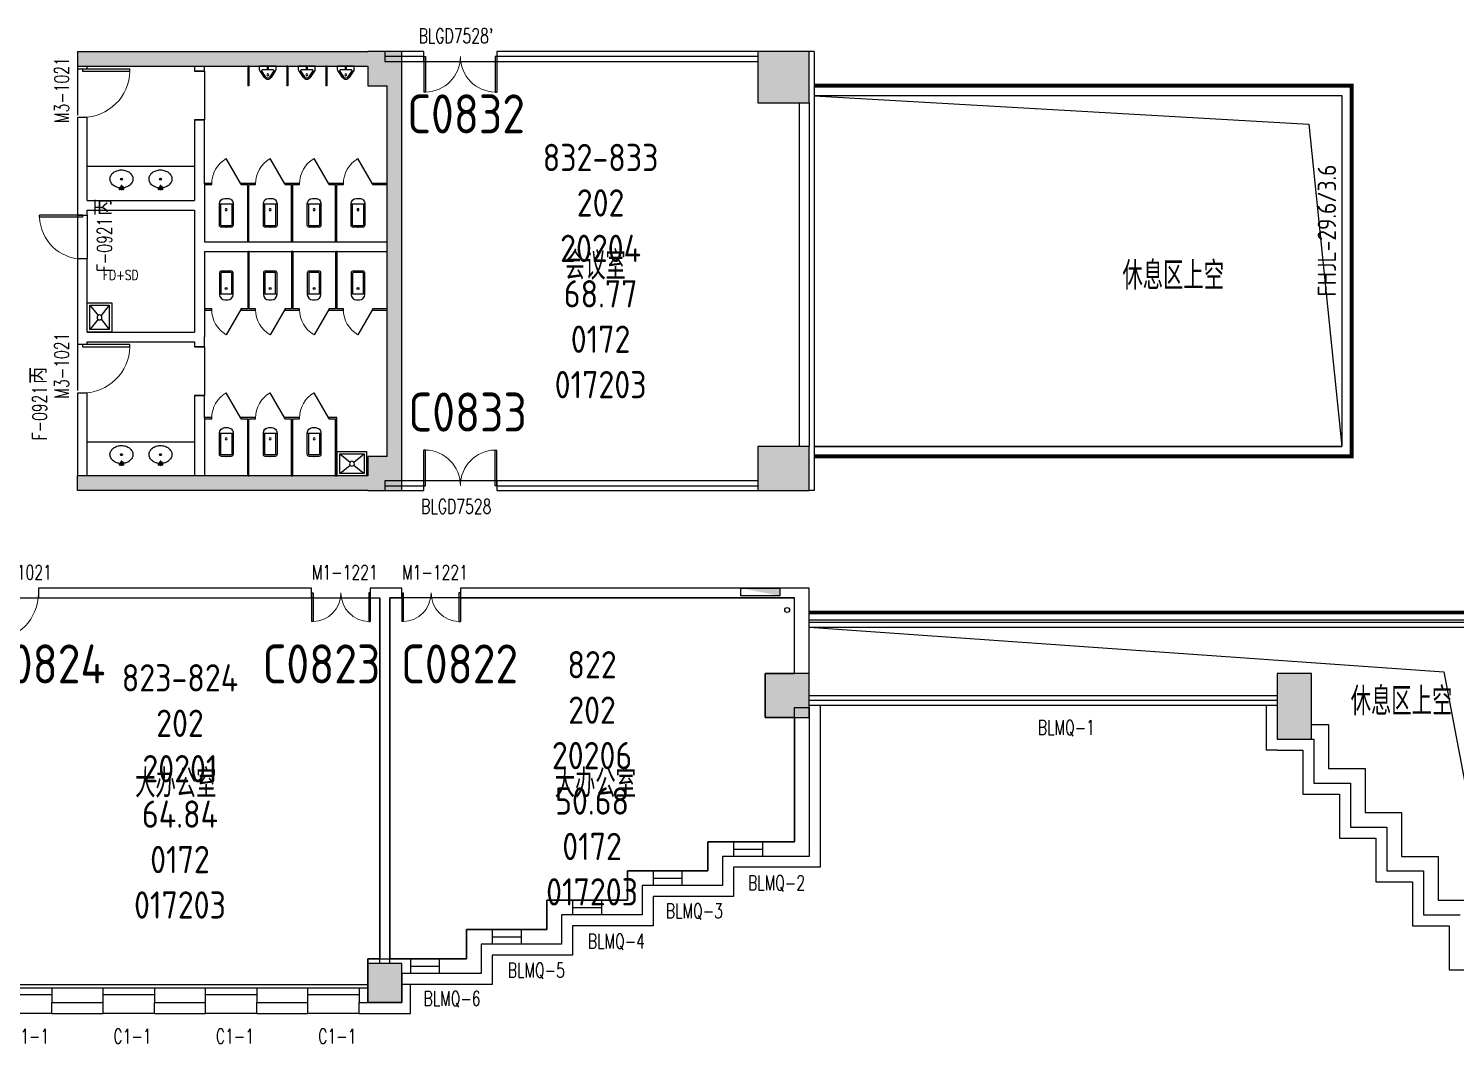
# Model space of a CAD drawing. Extents: x 1136392 to 1212190, y 313528 to 416301.
# Drawn here: x 1163848 to 1193107, y 313528 to 334338 of the extents above; entities that cross this region are included whole.
import ezdxf
from ezdxf.enums import TextEntityAlignment as Align

# ---------------------------------------------------------------- set-up
doc = ezdxf.new("R2010")
doc.units = 0
doc.header["$LTSCALE"] = 1000
doc.header["$MEASUREMENT"] = 0
doc.linetypes.add('DASH', pattern=[0.35, 0.25, -0.1])
for name, color, linetype in [('body', 30, 'Continuous'), ('name', 1, 'Continuous'), ('RM$', 5, 'Continuous'), ('RM$TXT', 5, 'Continuous'), ('消防', 222, 'Continuous')]:
    doc.layers.add(name, color=color, linetype=linetype)
doc.styles.add('-宋体', font='GBENOR.shx', dxfattribs={"bigfont": 'GBCBIG.shx'})
doc.styles.add('_HZTXT', font='txt.shx', dxfattribs={"width": 0.8, "bigfont": 'hztxt.shx'})
doc.styles.add('_TCH_WINDOW', font='txt.shx', dxfattribs={"height": 3.5, "bigfont": 'hztxt.shx'})
doc.styles.get("Standard").update_dxf_attribs({"font": 'gbenor.shx', "bigfont": 'gbcbig.shx'})

# ---------------------------------------------------------------- blocks, each defined once
blk = doc.blocks.new('cde')
at = {"layer": '消防'}
blk.add_hatch(color=256, dxfattribs=at).paths.add_polyline_path([(-873427, -271674), (-874227, -271674), (-873427, -271834)])
blk.add_lwpolyline([(-874227, -271674), (-873427, -271674), (-873427, -271834), (-874227, -271834)], close=True, dxfattribs=at)
blk = doc.blocks.new('$DorLib2D$00000002')
for p, q in [((-0.5, 0), (-0.5, 0.4875)), ((-0.475, 0.4875), (-0.5, 0.4875)), ((-0.475, 0), (-0.475, 0.4875)), ((0.475, 0), (0.475, 0.4875)), ((0.475, 0.4875), (0.5, 0.4875)), ((0.5, 0), (0.5, 0.4875)), ((-0.5, 0), (-0.475, 0)), ((0.5, 0), (0.475, 0))]:
    blk.add_line(p, q)
at = {"lineweight": 13}
for centre, start, end in [((-0.4875, 0), 0, 88.53072), ((0.4875, 0), 91.46928, 180)]:
    blk.add_arc(centre, 0.4875, start, end, dxfattribs=at)
blk = doc.blocks.new('$WINLIB2D$00000004')
for p, q in [((-0.5, 0.5), (0.5, 0.5)), ((-0.5, 0.241), (0.5, 0.241)), ((-0.5, -0.5), (0.5, -0.5))]:
    blk.add_line(p, q)
blk = doc.blocks.new('$DorLib2D$00000001')
for p, q in [((0.45, 0.975), (0.5, 0.975)), ((0.45, 0), (0.45, 0.975)), ((0.5, 0), (0.5, 0.975)), ((0.5, 0), (0.45, 0))]:
    blk.add_line(p, q)
at = {"lineweight": 13}
blk.add_arc((0.475, 0), 0.975, 91.4693, 180, dxfattribs=at)
blk = doc.blocks.new('$lvtry$00000221')
for p, q in [((-170, 0, 0), (170, 0, 0)), ((-170, -61, 0), (-170, 0, 0)), ((-162, -88, 0), (-69, -231, 0)), ((-124, -91, 0), (-43, -216, 0)), ((-116, -76, 0), (116, -76, 0)), ((43, -216, 0), (124, -91, 0)), ((69, -231, 0), (162, -88, 0)), ((170, -61, 0), (170, 0, 0))]:
    blk.add_line(p, q)
for centre, radius in [((0, -177, 0), 20), ((0, -38, 0), 17.7)]:
    blk.add_circle(centre, radius)
for centre, radius, start, end in [((-120, -61, 0), 50, 180, 213.0863), ((-116, -86, 0), 10, 90, 213.0863), ((0, -191, 0), 80, 210, 330), ((0, -191, 0), 50, 210, 330), ((116, -86, 0), 10, 326.9137, 90), ((120, -61, 0), 50, 326.9137, 0)]:
    blk.add_arc(centre, radius, start, end)
blk.add_point((0, -38, 0))
blk = doc.blocks.new('$lvtry$00000201')
for p, q in [((-140, -40, 0), (-140, -480, 0)), ((-110, -40, 0), (-110, -470, 0)), ((100, 0, 0), (-100, 0, 0)), ((100, -30, 0), (-100, -30, 0)), ((110, -470, 0), (110, -40, 0)), ((140, -480, 0), (140, -40, 0)), ((140, -470, 0), (-140, -470, 0)), ((-30, -590, 0), (30, -590, 0))]:
    blk.add_line(p, q)
blk.add_circle((0, -359, 0), 20)
for centre, radius, start, end in [((-100, -40, 0), 40, 90, 180), ((-100, -40, 0), 10, 90, 180), ((100, -40, 0), 40, 0, 90), ((100, -40, 0), 10, 0, 90), ((-30, -480, 0), 110, 180, 270), ((30, -480, 0), 110, 270, 0)]:
    blk.add_arc(centre, radius, start, end)
blk.add_point((0, 0))
blk = doc.blocks.new('$TCHSYS$APDOOR2D')
blk.add_line((0.5, 0), (0, 0.866))
at = {"lineweight": 13}
blk.add_arc((0.5, 0), 1, 120, 180, dxfattribs=at)
blk = doc.blocks.new('$lvtry$00000194')
for p, q in [((-17, -27, 0), (-17, -17, 0)), ((17, -27, 0), (17, -17, 0))]:
    blk.add_line(p, q)
at = {"elevation": 0}
blk.add_lwpolyline([(14, -39, -0.067374), (92, -53, -0.088152), (166, -93, -0.105269), (218, -155, -0.121685), (235, -224, -0.121685), (218, -292, -0.105269), (166, -355, -0.088152), (92, -394, -0.078966), (0, -409, -0.078966), (-92, -394, -0.088152), (-166, -355, -0.105269), (-218, -292, -0.121685), (-235, -224, -0.121685), (-218, -155, -0.105269), (-166, -93, -0.088152), (-92, -53, -0.059935), (-23, -40, -0.059935)], format="xyb", dxfattribs=at)
for centre, radius in [((0, -221, 0), 20), ((0, -27, 0), 16.7), ((0, -221, 0), 15)]:
    blk.add_circle(centre, radius)
for centre, radius, start, end in [((-40, -17, 0), 10.1, 106.6096, 258.1648), ((-64, 250, 0), 259, 274.7069, 282.3732), ((-75, -197, 0), 173, 71.36, 79.1873), ((-29, -63, 0), 6.77, 155.344, 308.3224), ((-171, 35, 0), 166, 324.8411, 338.1337), ((-171, 35, 0), 170, 324.8411, 331.3523), ((-29, -63, 0), 3.37, 155.344, 308.3224), ((100, -178, 0), 170, 132.3141, 138.8253), ((100, -178, 0), 166, 125.5327, 138.8253), ((-12, -42, 0), 10.6, 201.8924, 261.774), ((0, -17, 0), 16.7, 0, 180), ((-381, -99, 0), 372, 2.3982, 6.7627), ((0, -80, 0), 9.9, 201.7837, 338.2163), ((64, 250, 0), 259, 257.6268, 265.2931), ((381, -99, 0), 372, 170.1008, 177.6018), ((75, -197, 0), 173, 100.8127, 110.4191), ((40, -17, 0), 10.1, 281.8352, 73.3904)]:
    blk.add_arc(centre, radius, start, end)
blk.add_point((0, -17, 0))
blk = doc.blocks.new('$lvtry$00000012')
for p, q in [((-250, -50, 0), (-39, -219, 0)), ((-250, -450, 0), (-39, -281, 0)), ((39, -219, 0), (250, -50, 0)), ((39, -281, 0), (250, -450, 0))]:
    blk.add_line(p, q)
at = {"elevation": 0}
for points in [[(300, -500), (300, 0), (-300, 0), (-300, -500)], [(250, -450), (250, -50), (-250, -50), (-250, -450)]]:
    blk.add_lwpolyline(points, close=True, dxfattribs=at)
blk.add_circle((0, -250, 0), 50)

msp = doc.modelspace()

# ---------------------------------------------------------------- hatches: boundary and pattern name
at = {"layer": 'body'}
for points in [[(1164853, 333565), (1167453, 333565), (1167453, 333865), (1164853, 333865)], [(1170803, 333565), (1170803, 333865), (1167453, 333865), (1167453, 333565)], [(1170803, 333165), (1171503, 333165), (1171503, 333865), (1170803, 333865)], [(1178803, 332815), (1179853, 332815), (1179853, 333865), (1178803, 333865)], [(1171503, 333165), (1171203, 333165), (1171203, 329865), (1171503, 329865)], [(1171203, 325565), (1171503, 325565), (1171503, 329865), (1171203, 329865)], [(1178803, 324865), (1179853, 324865), (1179853, 325765), (1178803, 325765)], [(1170803, 324865), (1171503, 324865), (1171503, 325565), (1170803, 325565)], [(1167453, 324865), (1167453, 325165), (1164853, 325165), (1164853, 324865)], [(1170803, 324865), (1170803, 325165), (1167453, 325165), (1167453, 324865)], [(1178953, 320215), (1179853, 320215), (1179853, 321115), (1178953, 321115)], [(1189453, 319765), (1190153, 319765), (1190153, 321115), (1189453, 321115)], [(1170803, 314365), (1171503, 314365), (1171503, 315165), (1170803, 315165)]]:
    msp.add_hatch(color=256, dxfattribs=at).paths.add_polyline_path(points)

# ---------------------------------------------------------------- linework, layer by layer
msp.add_lwpolyline([(1179955, 332965), (1190778, 332965), (1190778, 325765), (1179955, 325765)])
for p, q in [((1164853, 333865), (1167453, 333865)), ((1164853, 333865), (1164853, 333565)), ((1167453, 333865), (1170803, 333865)), ((1171503, 333865), (1170803, 333865)), ((1171953, 333865), (1171153, 333865)), ((1171153, 333865), (1171153, 333665)), ((1171503, 333165), (1171503, 333865)), ((1171953, 333665), (1171953, 333865)), ((1178803, 333865), (1173453, 333865)), ((1173453, 333865), (1173453, 333665)), ((1179853, 333865), (1178803, 333865)), ((1178803, 333865), (1178803, 332815)), ((1179853, 332815), (1179853, 333865)), ((1164853, 333565), (1164853, 332565)), ((1164853, 333565), (1167453, 333565)), ((1164853, 333565), (1164853, 333515)), ((1165053, 333515), (1165053, 333565)), ((1167253, 333565), (1167253, 333465)), ((1167453, 333465), (1167453, 333565)), ((1167453, 333565), (1170803, 333565)), ((1168341, 333565), (1168341, 333165)), ((1168366, 333565), (1168341, 333565)), ((1168366, 333565), (1168366, 333165)), ((1169141, 333565), (1169141, 333165)), ((1169166, 333565), (1169141, 333565)), ((1169166, 333565), (1169166, 333165)), ((1169941, 333565), (1169941, 333165)), ((1169966, 333565), (1169941, 333565)), ((1169966, 333565), (1169966, 333165)), ((1170803, 333565), (1170803, 333165)), ((1171953, 333765), (1171153, 333765)), ((1171153, 333665), (1171953, 333665)), ((1178803, 333765), (1173453, 333765)), ((1173453, 333665), (1178803, 333665)), ((1164853, 333515), (1165053, 333515)), ((1167253, 333465), (1167453, 333465)), ((1167453, 333465), (1167453, 332465)), ((1168366, 333165), (1168341, 333165)), ((1169166, 333165), (1169141, 333165)), ((1169966, 333165), (1169941, 333165)), ((1170803, 333165), (1171203, 333165)), ((1171203, 329865), (1171203, 333165)), ((1171503, 329865), (1171503, 333165)), ((1178803, 332815), (1179853, 332815)), ((1179653, 332815), (1179653, 325765)), ((1179853, 332815), (1179853, 325765)), ((1179955, 332965), (1190778, 332965)), ((1190778, 332965), (1190778, 325765)), ((1165053, 332515), (1164853, 332515)), ((1164853, 332515), (1164853, 330715)), ((1165053, 330815), (1165053, 332515)), ((1167453, 332465), (1167253, 332465)), ((1167253, 332465), (1167253, 331152)), ((1167453, 331152), (1167453, 332465)), ((1165053, 331515), (1167253, 331515)), ((1167253, 331152), (1167253, 330815)), ((1167603, 331164), (1167453, 331164)), ((1167453, 331152), (1167453, 330715)), ((1167453, 331139), (1167603, 331139)), ((1167603, 331139), (1167603, 331164)), ((1168353, 331164), (1168203, 331164)), ((1168203, 331164), (1168203, 331139)), ((1168203, 331139), (1168341, 331139)), ((1168341, 329965), (1168341, 331139)), ((1168503, 331164), (1168353, 331164)), ((1168366, 329965), (1168366, 331139)), ((1168366, 331139), (1168503, 331139)), ((1168503, 331139), (1168503, 331164)), ((1169253, 331164), (1169103, 331164)), ((1169103, 331164), (1169103, 331139)), ((1169103, 331139), (1169241, 331139)), ((1169241, 329965), (1169241, 331139)), ((1169403, 331164), (1169253, 331164)), ((1169266, 329965), (1169266, 331139)), ((1169266, 331139), (1169403, 331139)), ((1169403, 331139), (1169403, 331164)), ((1170153, 331164), (1170003, 331164)), ((1170003, 331164), (1170003, 331139)), ((1170003, 331139), (1170141, 331139)), ((1170141, 329965), (1170141, 331139)), ((1170303, 331164), (1170153, 331164)), ((1170166, 329965), (1170166, 331139)), ((1170166, 331139), (1170303, 331139)), ((1170303, 331139), (1170303, 331164)), ((1171203, 331164), (1170903, 331164)), ((1170903, 331164), (1170903, 331139)), ((1170903, 331139), (1171203, 331139)), ((1171203, 331139), (1171203, 331164)), ((1164853, 330715), (1164853, 330515)), ((1165053, 330815), (1167253, 330815)), ((1167453, 330715), (1167453, 329965)), ((1164853, 330615), (1164853, 329615)), ((1164853, 330515), (1165053, 330515)), ((1165053, 330615), (1167253, 330615)), ((1165053, 330515), (1165053, 330615)), ((1165053, 330515), (1165053, 329615)), ((1167253, 330615), (1167253, 329865)), ((1167253, 329865), (1167253, 328578)), ((1167453, 329965), (1171203, 329965)), ((1167453, 329765), (1171203, 329765)), ((1167453, 329765), (1167453, 328578)), ((1168341, 329965), (1168366, 329965)), ((1168341, 329765), (1168341, 328590)), ((1168366, 329765), (1168341, 329765)), ((1168366, 329765), (1168366, 328590)), ((1169241, 329965), (1169266, 329965)), ((1169241, 329765), (1169241, 328590)), ((1169266, 329765), (1169241, 329765)), ((1169266, 329765), (1169266, 328590)), ((1170141, 329965), (1170166, 329965)), ((1170141, 329765), (1170141, 328590)), ((1170166, 329765), (1170141, 329765)), ((1170166, 329765), (1170166, 328590)), ((1171203, 325565), (1171203, 329865)), ((1171503, 325565), (1171503, 329865)), ((1165053, 329615), (1164853, 329615)), ((1164853, 329615), (1164853, 328015)), ((1165053, 328115), (1165053, 329615)), ((1167603, 328590), (1167453, 328590)), ((1167603, 328565), (1167603, 328590)), ((1168341, 328590), (1168203, 328590)), ((1168203, 328590), (1168203, 328565)), ((1168503, 328590), (1168366, 328590)), ((1168503, 328565), (1168503, 328590)), ((1169241, 328590), (1169103, 328590)), ((1169103, 328590), (1169103, 328565)), ((1169403, 328590), (1169266, 328590)), ((1169403, 328565), (1169403, 328590)), ((1170141, 328590), (1170003, 328590)), ((1170003, 328590), (1170003, 328565)), ((1170303, 328590), (1170166, 328590)), ((1170303, 328565), (1170303, 328590)), ((1171203, 328590), (1170903, 328590)), ((1170903, 328590), (1170903, 328565)), ((1171203, 328565), (1171203, 328590)), ((1167253, 328578), (1167253, 328115)), ((1167453, 328578), (1167453, 328015)), ((1167453, 328565), (1167603, 328565)), ((1168203, 328565), (1168353, 328565)), ((1168353, 328565), (1168503, 328565)), ((1169103, 328565), (1169253, 328565)), ((1169253, 328565), (1169403, 328565)), ((1170003, 328565), (1170153, 328565)), ((1170153, 328565), (1170303, 328565)), ((1170903, 328565), (1171203, 328565)), ((1164853, 328065), (1164853, 327165)), ((1164853, 328015), (1164853, 327865)), ((1165053, 328115), (1167253, 328115)), ((1167453, 327815), (1167453, 328015)), ((1164853, 327915), (1164853, 326915)), ((1164853, 327865), (1165053, 327865)), ((1165053, 327915), (1167253, 327915)), ((1165053, 327865), (1165053, 327915)), ((1167253, 327915), (1167253, 327815)), ((1167253, 327815), (1167453, 327815)), ((1167453, 327815), (1167453, 326815)), ((1165053, 326865), (1164853, 326865)), ((1164853, 326865), (1164853, 325165)), ((1165053, 325165), (1165053, 326865)), ((1167453, 326815), (1167253, 326815)), ((1167253, 326815), (1167253, 326352)), ((1167453, 326352), (1167453, 326815)), ((1167253, 326352), (1167253, 325165)), ((1167603, 326364), (1167453, 326364)), ((1167453, 326352), (1167453, 325165)), ((1167453, 326339), (1167603, 326339)), ((1167603, 326339), (1167603, 326364)), ((1168353, 326364), (1168203, 326364)), ((1168203, 326364), (1168203, 326339)), ((1168203, 326339), (1168341, 326339)), ((1168341, 325165), (1168341, 326339)), ((1168503, 326364), (1168353, 326364)), ((1168366, 325165), (1168366, 326339)), ((1168366, 326339), (1168503, 326339)), ((1168503, 326339), (1168503, 326364)), ((1169253, 326364), (1169103, 326364)), ((1169103, 326364), (1169103, 326339)), ((1169103, 326339), (1169241, 326339)), ((1169241, 325165), (1169241, 326339)), ((1169403, 326364), (1169253, 326364)), ((1169266, 325165), (1169266, 326339)), ((1169266, 326339), (1169403, 326339)), ((1169403, 326339), (1169403, 326364)), ((1170166, 326364), (1170003, 326364)), ((1170003, 326364), (1170003, 326339)), ((1170003, 326339), (1170141, 326339)), ((1170141, 325165), (1170141, 326339)), ((1170166, 325165), (1170166, 326364)), ((1165053, 325865), (1167253, 325865)), ((1179853, 325765), (1178803, 325765)), ((1178803, 325765), (1178803, 324865)), ((1179853, 324865), (1179853, 325765)), ((1179955, 325765), (1190778, 325765)), ((1171203, 325565), (1170803, 325565)), ((1170803, 325565), (1170803, 325165)), ((1171503, 324865), (1171503, 325565)), ((1167453, 325165), (1164853, 325165)), ((1164853, 324865), (1164853, 325165)), ((1170803, 325165), (1167453, 325165)), ((1168341, 325165), (1168366, 325165)), ((1169241, 325165), (1169266, 325165)), ((1170141, 325165), (1170166, 325165)), ((1167453, 324865), (1164853, 324865)), ((1170803, 324865), (1167453, 324865)), ((1170803, 324865), (1171503, 324865)), ((1171953, 325065), (1171153, 325065)), ((1171153, 325065), (1171153, 324865)), ((1171153, 324965), (1171953, 324965)), ((1171153, 324865), (1171953, 324865)), ((1171953, 324865), (1171953, 325065)), ((1178803, 325065), (1173453, 325065)), ((1173453, 325065), (1173453, 324865)), ((1173453, 324965), (1178803, 324965)), ((1173453, 324865), (1178803, 324865)), ((1178803, 324865), (1179853, 324865)), ((1169653, 322865), (1164053, 322865)), ((1164053, 322865), (1164053, 322665)), ((1169653, 322665), (1169653, 322865)), ((1171053, 322865), (1170853, 322865)), ((1170853, 322865), (1170853, 322665)), ((1171503, 322865), (1171053, 322865)), ((1171503, 322665), (1171503, 322865)), ((1179853, 322865), (1172703, 322865)), ((1172703, 322865), (1172703, 322665)), ((1179853, 321115), (1179853, 322865)), ((1164053, 322665), (1169653, 322665)), ((1170853, 322665), (1171053, 322665)), ((1171053, 315165), (1171053, 322665)), ((1171253, 315165), (1171253, 322665)), ((1171253, 322665), (1171503, 322665)), ((1172703, 322665), (1179553, 322665)), ((1179553, 321115), (1179553, 322665)), ((1179853, 322215), (1193953, 322215)), ((1179853, 322165), (1193953, 322165)), ((1179853, 322065), (1192866, 321147)), ((1179853, 322065), (1193953, 322065)), ((1179853, 321115), (1178953, 321115)), ((1178953, 321115), (1178953, 320215)), ((1179853, 320215), (1179853, 321115)), ((1190153, 321115), (1189453, 321115)), ((1189453, 321115), (1189453, 319765)), ((1190153, 319765), (1190153, 321115)), ((1192866, 321147), (1193953, 315415)), ((1179853, 320665), (1189453, 320665)), ((1179853, 320565), (1189453, 320565)), ((1179853, 320465), (1189453, 320465)), ((1180078, 320465), (1180078, 317140)), ((1189228, 320465), (1189228, 319540)), ((1178953, 320215), (1179853, 320215)), ((1179553, 320215), (1179553, 317665)), ((1179853, 320215), (1179853, 317365)), ((1190153, 320065), (1190503, 320065)), ((1190503, 320065), (1190503, 319165)), ((1189453, 319540), (1189228, 319540)), ((1189453, 319765), (1190153, 319765)), ((1189453, 319540), (1189978, 319540)), ((1189978, 319540), (1189978, 318640)), ((1190153, 319765), (1190203, 319765)), ((1190203, 319765), (1190203, 318865)), ((1190503, 319165), (1191253, 319165)), ((1191253, 319165), (1191253, 318265)), ((1190203, 318865), (1190953, 318865)), ((1190953, 318865), (1190953, 317965)), ((1189978, 318640), (1190728, 318640)), ((1190728, 318640), (1190728, 317740)), ((1191253, 318265), (1192003, 318265)), ((1192003, 318265), (1192003, 317365)), ((1190953, 317965), (1191703, 317965)), ((1191703, 317965), (1191703, 317065)), ((1179553, 317665), (1177778, 317665)), ((1177778, 317665), (1177778, 317065)), ((1178304, 317515), (1178904, 317515)), ((1190728, 317740), (1191478, 317740)), ((1191478, 317740), (1191478, 316840)), ((1179853, 317365), (1178078, 317365)), ((1178078, 317365), (1178078, 316765)), ((1192003, 317365), (1192753, 317365)), ((1192753, 317365), (1192753, 316465)), ((1176128, 317065), (1176128, 316765)), ((1176428, 317065), (1176128, 317065)), ((1176428, 317065), (1176428, 317065)), ((1177778, 317065), (1176428, 317065)), ((1176654, 316915), (1177254, 316915)), ((1180078, 317140), (1178303, 317140)), ((1178303, 317140), (1178303, 316540)), ((1191703, 317065), (1192453, 317065)), ((1192453, 317065), (1192453, 316165)), ((1176128, 316765), (1176128, 316465)), ((1178078, 316765), (1176428, 316765)), ((1176428, 316765), (1176428, 316165)), ((1191478, 316840), (1192228, 316840)), ((1192228, 316840), (1192228, 315940)), ((1174478, 316465), (1174478, 316165)), ((1174778, 316465), (1174478, 316465)), ((1174778, 316465), (1174778, 316465)), ((1176128, 316465), (1174778, 316465)), ((1175004, 316315), (1175604, 316315)), ((1178303, 316540), (1176653, 316540)), ((1176653, 316540), (1176653, 315940)), ((1192753, 316465), (1193503, 316465)), ((1174478, 316165), (1174478, 315865)), ((1176428, 316165), (1174778, 316165)), ((1174778, 316165), (1174778, 315565)), ((1192453, 316165), (1193203, 316165)), ((1172828, 315865), (1172828, 315565)), ((1173128, 315865), (1172828, 315865)), ((1173128, 315865), (1173128, 315865)), ((1174478, 315865), (1173128, 315865)), ((1173354, 315715), (1173954, 315715)), ((1176653, 315940), (1175003, 315940)), ((1175003, 315940), (1175003, 315340)), ((1192228, 315940), (1192978, 315940)), ((1192978, 315940), (1192978, 315040)), ((1172828, 315565), (1172828, 315265)), ((1174778, 315565), (1173128, 315565)), ((1173128, 315565), (1173128, 314965)), ((1171503, 315165), (1170803, 315165)), ((1170803, 315165), (1170803, 314365)), ((1172828, 315265), (1171253, 315265)), ((1171503, 314365), (1171503, 315165)), ((1175003, 315340), (1173353, 315340)), ((1173353, 315340), (1173353, 314740)), ((1173128, 314965), (1171503, 314965)), ((1171678, 315115), (1172278, 315115)), ((1192978, 315040), (1193953, 315040)), ((1165378, 314665), (1164328, 314665)), ((1164328, 314665), (1164328, 314365)), ((1165378, 314365), (1165378, 314665)), ((1167478, 314665), (1166428, 314665)), ((1166428, 314665), (1166428, 314365)), ((1167478, 314365), (1167478, 314665)), ((1169578, 314665), (1168528, 314665)), ((1168528, 314665), (1168528, 314365)), ((1169578, 314365), (1169578, 314665)), ((1170803, 314665), (1170628, 314665)), ((1170628, 314665), (1170628, 314365)), ((1173353, 314740), (1171503, 314740)), ((1164328, 314365), (1165378, 314365)), ((1164328, 314140), (1164328, 314365)), ((1165378, 314140), (1165378, 314365)), ((1166428, 314365), (1167478, 314365)), ((1166428, 314140), (1166428, 314365)), ((1167478, 314140), (1167478, 314365)), ((1168528, 314365), (1169578, 314365)), ((1168528, 314140), (1168528, 314365)), ((1169578, 314140), (1169578, 314365)), ((1170628, 314365), (1170803, 314365)), ((1170628, 314140), (1170628, 314365)), ((1170803, 314365), (1171503, 314365)), ((1164328, 314140), (1165378, 314140)), ((1166428, 314140), (1167478, 314140)), ((1168528, 314140), (1169578, 314140)), ((1170628, 314140), (1171153, 314140))]:
    msp.add_line(p, q, dxfattribs=at)
at = {"layer": 'body', "linetype": 'DASH'}
for p, q in [((1167453, 333465), (1167253, 333465)), ((1167253, 332465), (1167453, 332465)), ((1167453, 327815), (1167253, 327815)), ((1167253, 326815), (1167453, 326815))]:
    msp.add_line(p, q, dxfattribs=at)
at = {"layer": 'body', "const_width": 1}
for points in [[(1179955, 333065), (1190878, 333065), (1190878, 325665), (1179955, 325665)], [(1179955, 333015), (1190828, 333015), (1190828, 325715), (1179955, 325715)], [(1179955, 332965), (1190778, 332965), (1190778, 325765), (1179955, 325765)]]:
    msp.add_lwpolyline(points, dxfattribs=at)
at = {"layer": 'body'}
for points in [[(1179955, 332959), (1190099, 332378), (1190778, 325765)], [(1171153, 314140), (1171678, 314140), (1171678, 314740)]]:
    msp.add_lwpolyline(points, dxfattribs=at)
for points in [[(1190153, 321115), (1189453, 321115), (1189453, 319765), (1190153, 319765)], [(1190153, 321115), (1189453, 321115), (1189453, 319765), (1190153, 319765)], [(1190153, 321115), (1189453, 321115), (1189453, 319765), (1190153, 319765)], [(1190153, 321115), (1189453, 321115), (1189453, 319765), (1190153, 319765)], [(1179553, 320415), (1179853, 320415), (1179853, 317365), (1178904, 317365), (1178904, 317665), (1179553, 317665)], [(1178304, 317665), (1178304, 317365), (1178078, 317365), (1178078, 316765), (1177254, 316765), (1177254, 317065), (1177778, 317065), (1177778, 317665)], [(1176654, 317065), (1176654, 316765), (1176428, 316765), (1176428, 316165), (1175604, 316165), (1175604, 316465), (1176128, 316465), (1176128, 317065)], [(1174478, 316465), (1175004, 316465), (1175004, 316165), (1174778, 316165), (1174778, 315565), (1173954, 315565), (1173954, 315865), (1174478, 315865)], [(1172828, 315865), (1173354, 315865), (1173354, 315565), (1173128, 315565), (1173128, 314965), (1172366, 314965), (1172278, 314965), (1172278, 315265), (1172828, 315265)], [(1171678, 315265), (1171678, 314965), (1171503, 314965), (1171503, 314365), (1170803, 314365), (1170803, 315265)]]:
    msp.add_lwpolyline(points, close=True, dxfattribs=at)
at = {"layer": 'RM$'}
for points in [[(1171503, 333665), (1178803, 333665), (1178803, 332815), (1179653, 332815), (1179653, 325765), (1178803, 325765), (1178803, 325065), (1171503, 325065)], [(1162853, 322665), (1171053, 322665), (1171053, 315265), (1170803, 315265), (1170803, 314727), (1163103, 314727), (1163103, 315165), (1162853, 315165)]]:
    msp.add_lwpolyline(points, close=True, dxfattribs=at)
msp.add_lwpolyline([(1171253, 322665), (1171253, 315265), (1172828, 315265), (1172828, 315865), (1174478, 315865), (1174478, 316465), (1176128, 316465), (1176128, 317065), (1177778, 317065), (1177778, 317665), (1179553, 317665), (1179553, 320215), (1178953, 320215), (1178953, 321115), (1179553, 321115), (1179553, 322665), (1171253, 322665)], dxfattribs=at)
at = {"layer": '消防'}
for p, q in [((1179955, 333865), (1179855, 333865)), ((1179955, 333865), (1179955, 324865)), ((1179955, 324865), (1179855, 324865))]:
    msp.add_line(p, q, dxfattribs=at)
at = {"layer": '消防', "const_width": 80}
for points in [[(1179955, 333165), (1190978, 333165), (1190978, 325565), (1179955, 325565)], [(1179853, 322365), (1193953, 322365)]]:
    msp.add_lwpolyline(points, dxfattribs=at)
at = {"layer": '消防', "linetype": 'Continuous'}
msp.add_circle((1179403, 322415), 50, dxfattribs=at)

# ---------------------------------------------------------------- block references
at = {"layer": 'body'}
ref = msp.add_blockref('$DorLib2D$00000002', (1172703, 333765), dxfattribs=dict(at, xscale=1500, yscale=1500, zscale=1500, rotation=179.9999999997007))
ref.add_attrib('A', "BLGD7528'", (1171846, 334041), dxfattribs={"height": 297.5, "rotation": 360, "style": '_TCH_WINDOW', "width": 0.705882})
ref = msp.add_blockref('$DorLib2D$00000001', (1164953, 333015), dxfattribs=dict(at, xscale=1000, yscale=-1000, zscale=1000, rotation=90))
ref.add_attrib('A', 'M3-1021', (1164677, 332402), dxfattribs={"height": 297.5, "rotation": 90, "style": '_TCH_WINDOW', "width": 0.705882})
for name, p, yscale, rotation in [('$lvtry$00000221', (1168753, 333565, 0), -0.9999999999999998, 180.0000000000001), ('$lvtry$00000221', (1169553, 333565, 0), -0.9999999999999998, 180.0000000000001), ('$lvtry$00000221', (1170353, 333565, 0), -0.9999999999999998, 180.0000000000001), ('$lvtry$00000012', (1165053, 328415, 0), -1, 270.0000000002892)]:
    msp.add_blockref(name, p, dxfattribs=dict(at, yscale=yscale, rotation=rotation))
at = {"layer": 'body', "xscale": 600, "zscale": 25}
for p, yscale in [((1167903, 331152), 600), ((1168803, 331152), 600), ((1169703, 331152), 600), ((1170603, 331152), 600), ((1167903, 328578), -600), ((1168803, 328578), -600), ((1169703, 328578), -600), ((1170603, 328578), -600), ((1167903, 326352), 600), ((1168803, 326352), 600), ((1169703, 326352), 600)]:
    msp.add_blockref('$TCHSYS$APDOOR2D', p, dxfattribs=dict(at, yscale=yscale))
at = {"layer": 'body', "rotation": 179.9999999995998}
for p in [(1165753, 331030, 0), (1166553, 331030, 0), (1165753, 325380, 0), (1166553, 325380, 0)]:
    msp.add_blockref('$lvtry$00000194', p, dxfattribs=at)
at = {"layer": 'body'}
for name, p, yscale in [('$lvtry$00000201', (1167903, 330265, -400), -0.9999999999999998), ('$lvtry$00000201', (1168803, 330265, -400), -0.9999999999999998), ('$lvtry$00000201', (1169703, 330265, -400), -0.9999999999999998), ('$lvtry$00000201', (1170603, 330265, -400), -0.9999999999999998), ('$lvtry$00000201', (1167903, 325565, -400), -0.9999999999999998), ('$lvtry$00000201', (1168803, 325565, -400), -0.9999999999999998), ('$lvtry$00000201', (1169703, 325565, -400), -0.9999999999999998), ('$lvtry$00000012', (1170479, 325165, 0), -1)]:
    msp.add_blockref(name, p, dxfattribs=dict(at, yscale=yscale))
at = {"layer": 'body', "xscale": 900, "yscale": 900, "zscale": 900, "rotation": 90}
msp.add_blockref('$DorLib2D$00000001', (1164953, 330065), dxfattribs=at)
at = {"layer": 'body'}
for p in [(1167903, 329365, -400), (1168803, 329365, -400), (1169703, 329365, -400), (1170603, 329365, -400)]:
    msp.add_blockref('$lvtry$00000201', p, dxfattribs=at)
ref = msp.add_blockref('$DorLib2D$00000001', (1164953, 327365), dxfattribs=dict(at, xscale=1000, yscale=-1000, zscale=1000, rotation=90))
ref.add_attrib('A', 'M3-1021', (1164677, 326752), dxfattribs={"height": 297.5, "rotation": 90, "style": '_TCH_WINDOW', "width": 0.705882})
ref = msp.add_blockref('$DorLib2D$00000002', (1172703, 324965), dxfattribs=dict(at, xscale=-1500, yscale=1500, zscale=-1500, rotation=2.143962839358223e-11))
ref.add_attrib('A', 'BLGD7528', (1171898, 324391), dxfattribs={"height": 297.5, "style": '_TCH_WINDOW', "width": 0.705882})
ref = msp.add_blockref('$DorLib2D$00000001', (1163553, 322765), dxfattribs=dict(at, xscale=1000, yscale=1000, zscale=1000, rotation=180))
ref.add_attrib('A', 'M1-1021', (1162976, 323041), dxfattribs={"height": 297.5, "style": '_TCH_WINDOW', "width": 0.705882})
ref = msp.add_blockref('$DorLib2D$00000002', (1170253, 322765), dxfattribs=dict(at, xscale=-1200, yscale=1200, zscale=-1200, rotation=180))
ref.add_attrib('A', 'M1-1221', (1169658, 323041), dxfattribs={"height": 297.5, "style": '_TCH_WINDOW', "width": 0.705882})
ref = msp.add_blockref('$DorLib2D$00000002', (1172103, 322765), dxfattribs=dict(at, xscale=1200, yscale=1200, zscale=1200, rotation=180))
ref.add_attrib('A', 'M1-1221', (1171508, 323041), dxfattribs={"height": 297.5, "style": '_TCH_WINDOW', "width": 0.705882})
ref = msp.add_blockref('$WINLIB2D$00000004', (1163803, 314402), dxfattribs=dict(at, xscale=-1050, yscale=525, zscale=-1050))
ref.add_attrib('A', 'C1-1', (1163488, 313528), dxfattribs={"height": 297.5, "style": '_TCH_WINDOW', "width": 0.705882})
ref = msp.add_blockref('$WINLIB2D$00000004', (1165903, 314402), dxfattribs=dict(at, xscale=-1050, yscale=525, zscale=-1050))
ref.add_attrib('A', 'C1-1', (1165588, 313528), dxfattribs={"height": 297.5, "style": '_TCH_WINDOW', "width": 0.705882})
ref = msp.add_blockref('$WINLIB2D$00000004', (1168003, 314402), dxfattribs=dict(at, xscale=-1050, yscale=525, zscale=-1050))
ref.add_attrib('A', 'C1-1', (1167688, 313528), dxfattribs={"height": 297.5, "style": '_TCH_WINDOW', "width": 0.705882})
ref = msp.add_blockref('$WINLIB2D$00000004', (1170103, 314402), dxfattribs=dict(at, xscale=-1050, yscale=525, zscale=-1050))
ref.add_attrib('A', 'C1-1', (1169788, 313528), dxfattribs={"height": 297.5, "style": '_TCH_WINDOW', "width": 0.705882})
at = {"layer": '消防'}
msp.add_blockref('cde', (2052680, 594539), dxfattribs=at)

# ---------------------------------------------------------------- texts
at = {"layer": 'body', "style": '_TCH_WINDOW'}
for p in [(1165553, 330501), (1164223, 327051)]:
    msp.add_text('丙', height=350, rotation=90, dxfattribs=at).set_placement(p)
at = {"layer": 'body', "style": '_TCH_WINDOW', "width": 0.705882}
for p in [(1165553, 329346), (1164223, 325896)]:
    msp.add_text('F-0921', height=297.5, rotation=90, dxfattribs=at).set_placement(p)
for s, p in [('BLMQ-1', (1184544, 319859)), ('BLMQ-2', (1178601, 316674)), ('BLMQ-3', (1176916, 316098)), ('BLMQ-4', (1175316, 315476)), ('BLMQ-5', (1173674, 314882)), ('BLMQ-6', (1171947, 314301))]:
    msp.add_text(s, height=297.5, dxfattribs=at).set_placement(p)
at = {"layer": 'name', "style": '-宋体'}
for s, p in [('C0832', (1171612, 332988)), ('C0833', (1171636, 326874)), ('C0824', (1162975, 321710)), ('C0823', (1168646, 321710)), ('C0822', (1171485, 321710))]:
    msp.add_text(s, height=800, dxfattribs=at).set_placement(p, align=Align.TOP_LEFT)
for s, p in [('会议室', (1174844, 329193)), ('休息区上空', (1186279, 328982)), ('休息区上空', (1190959, 320254)), ('大办公室', (1166034, 318571)), ('大办公室', (1174637, 318571))]:
    msp.add_text(s, height=578.7, dxfattribs=at).set_placement(p)
at = {"layer": 'name', "style": '_HZTXT', "width": 0.8}
msp.add_text('FD+SD', height=200, dxfattribs=at).set_placement((1165374, 329184))
at = {"layer": 'RM$TXT', "char_height": 558.8, "attachment_point": 8}
for s, insert in [('832-833^M^J202^M^J20204^M^J68.77^M^J0172^M^J017203^M^J', (1175578, 326757)), ('822^M^J202^M^J20206^M^J50.68^M^J0172^M^J017203^M^J', (1175403, 316357)), ('823-824^M^J202^M^J20201^M^J64.84^M^J0172^M^J017203^M^J', (1166953, 316088))]:
    msp.add_mtext(s, dxfattribs=dict(at, insert=insert))
at = {"layer": '消防', "style": '-宋体'}
msp.add_text('FHJL-29.6/3.6', height=375, rotation=90, dxfattribs=at).set_placement((1190658, 328842))

doc.saveas('drawing.dxf')
